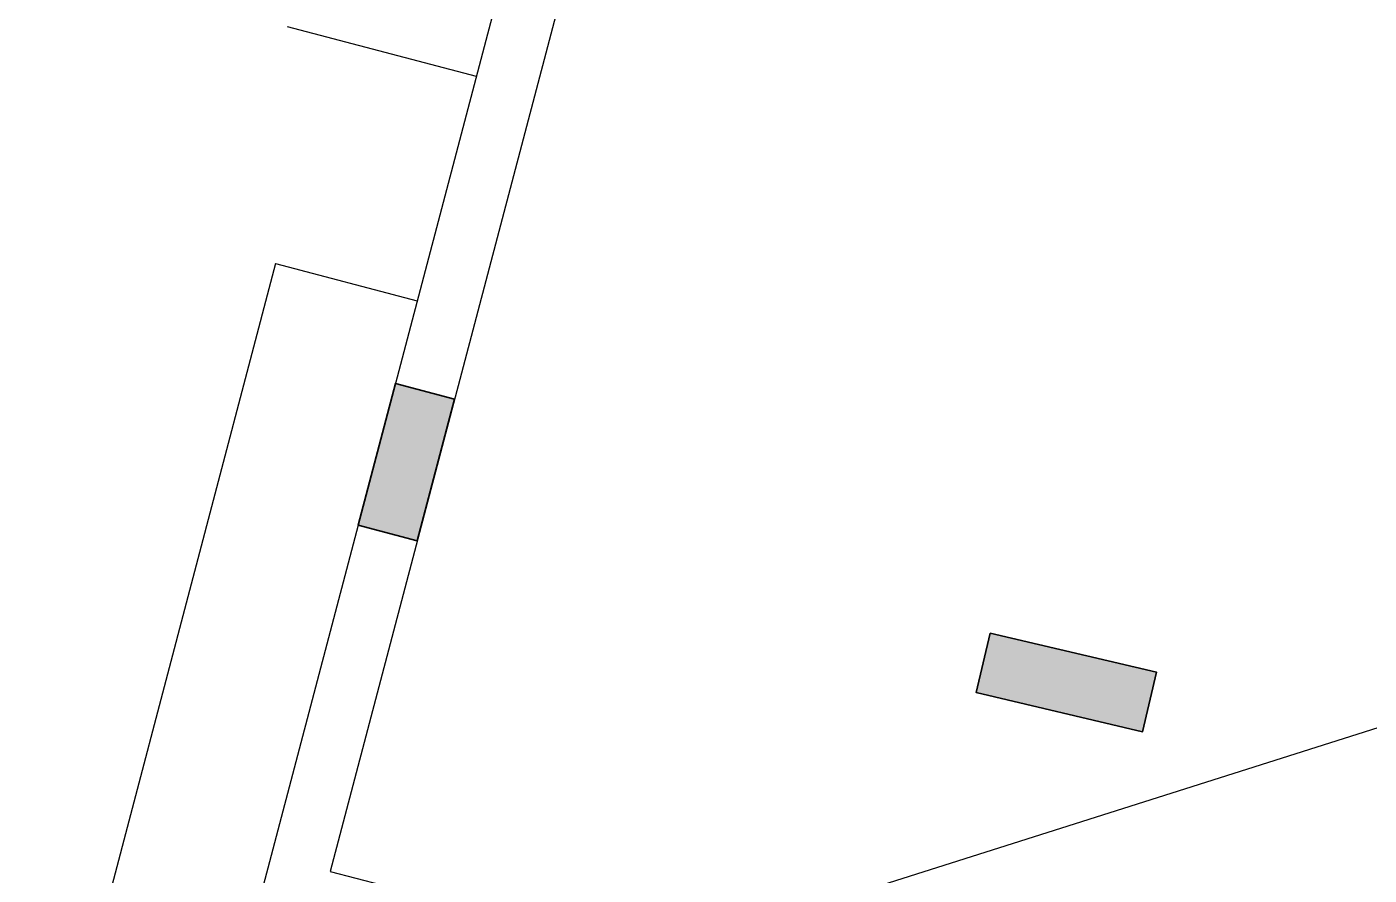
# Model space of a CAD drawing. Header units: inches. Extents: x -221585 to 401252, y -284294 to 332380.
# Drawn here: x 153920 to 154470, y 40563 to 40911 of the extents above; entities that cross this region are included whole.
import ezdxf

# ---------------------------------------------------------------- set-up
doc = ezdxf.new("R2010")
doc.units = ezdxf.units.IN
doc.header["$MEASUREMENT"] = 0
doc.layers.add('column fa 25', color=3, linetype='Continuous', lineweight=35)

# ---------------------------------------------------------------- blocks, each defined once
blk = doc.blocks.new('dd')
at = {"layer": 'column fa 25', "ltscale": 10}
h = blk.add_hatch(color=3, dxfattribs=at)
h.set_gradient(color1=(141, 141, 141), color2=(145, 145, 145), one_color=1, tint=0.57, name='CYLINDER')
h.paths.add_polyline_path([(177327.77, 119885.96), (177352.77, 119885.96), (177352.77, 119955.96), (177327.77, 119955.96)])
at = {"layer": 'column fa 25', "color": 1, "ltscale": 10}
blk.add_lwpolyline([(177327.77, 119885.96), (177352.77, 119885.96), (177352.77, 119955.96), (177327.77, 119955.96)], close=True, dxfattribs=at)
blk = doc.blocks.new('ddfe')
at = {"layer": 'column fa 25', "ltscale": 10}
h = blk.add_hatch(color=3, dxfattribs=at)
h.set_gradient(color1=(141, 141, 141), color2=(145, 145, 145), one_color=1, tint=0.57, name='CYLINDER')
h.paths.add_polyline_path([(177039.04, 119902.36), (177064.04, 119902.36), (177064.04, 119962.36), (177039.04, 119962.36)])
at = {"layer": 'column fa 25', "color": 2, "ltscale": 10}
blk.add_lwpolyline([(177039.04, 119902.36), (177064.04, 119902.36), (177064.04, 119962.36), (177039.04, 119962.36)], close=True, dxfattribs=at)

msp = doc.modelspace()

# ---------------------------------------------------------------- linework, layer by layer
at = {"color": 4, "ltscale": 8}
for p, q in [((154115.63, 40934.81, 0.42), (154009.68, 40532.51, 0.42)), ((154139.81, 40928.44, 0.42), (154044.05, 40564.85, 0.42))]:
    msp.add_line(p, q, dxfattribs=at)
at = {"color": 20, "ltscale": 10}
for p, q in [((154103.91, 40890.31), (154026.55, 40910.68, 0.42)), ((154021.7, 40813.76, 0.42), (153919.83, 40426.95, 0.42)), ((154021.7, 40813.76, 0.42), (154079.72, 40798.48, 0.42))]:
    msp.add_line(p, q, dxfattribs=at)
at = {"color": 1}
msp.add_line((154767.34, 40717.04), (154127.16, 40514.01), dxfattribs=at)
at = {"color": 4, "ltscale": 10}
msp.add_arc((156813.29, 51178.02), 10968.5, 255.376158, 259.000586, dxfattribs=at)

# ---------------------------------------------------------------- block references
at = {"layer": 'column fa 25', "color": 3, "extrusion": (-0.002536, 0.00066792, 0.999997), "rotation": 345.2438381490571}
msp.add_blockref('ddfe', (-47684.85, -30148.07, -363.05), dxfattribs=at)
at = {"layer": 'column fa 25', "color": 3, "extrusion": (-9.93424e-05, -0.000423037, 1), "rotation": 256.7846096250366}
msp.add_blockref('dd', (78142.56, 240701.5, -32.53), dxfattribs=at)

doc.saveas('drawing.dxf')
